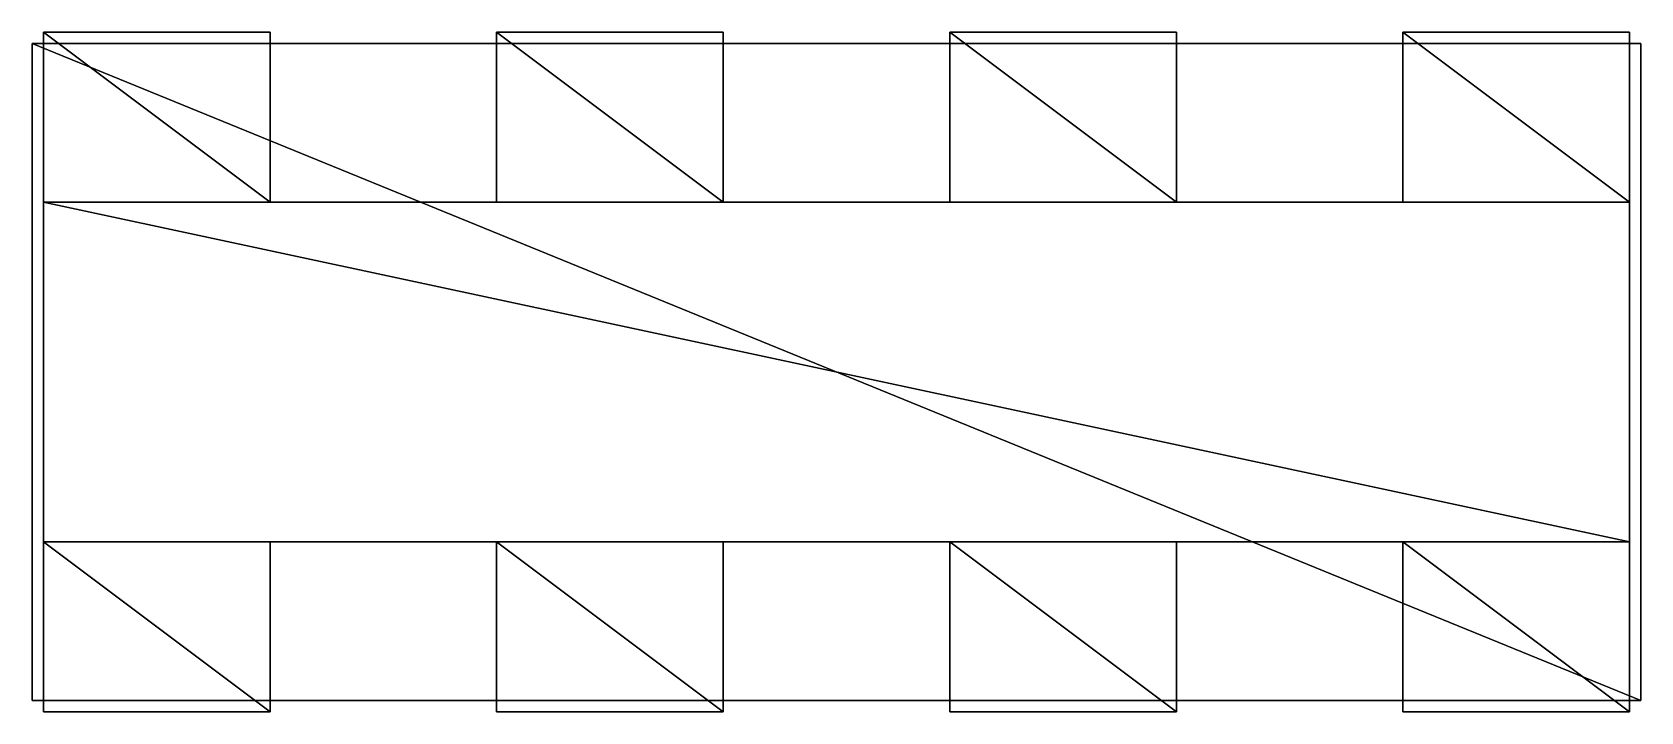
# Model space of a CAD drawing. Extents: x -0.71 to 0.71, y -0.3 to 0.3.
import ezdxf

# ---------------------------------------------------------------- set-up
doc = ezdxf.new("R2010")
doc.units = 0
for name, color, linetype in [('solidBody', 251, 'CONTINUOUS'), ('solidTop', 250, 'CONTINUOUS'), ('Triangle_Set', 255, 'CONTINUOUS'), ('Triangle_Set_ncl1_1', 255, 'CONTINUOUS'), ('Triangle_Set_ncl1_2', 255, 'CONTINUOUS'), ('Triangle_Set_ncl1_3', 255, 'CONTINUOUS'), ('Triangle_Set_ncl1_4', 255, 'CONTINUOUS'), ('Triangle_Set_ncl2_', 255, 'CONTINUOUS'), ('Triangle_Set_ncl2__ncl1_1', 255, 'CONTINUOUS'), ('Triangle_Set_ncl2__ncl1_2', 255, 'CONTINUOUS')]:
    doc.layers.add(name, color=color, linetype=linetype)

msp = doc.modelspace()

# ---------------------------------------------------------------- meshes
at = {"layer": 'solidBody', "color": 251}
mesh = msp.add_polyface(dxfattribs=at)
corners = [(-0.71, -0.29, 0.01), (-0.71, -0.29, 0.44), (-0.71, 0.29, 0.01), (-0.71, 0.29, 0.44), (0.71, -0.29, 0.01), (0.71, -0.29, 0.44), (0.71, 0.29, 0.44), (0.71, 0.29, 0.01)]
mesh.append_faces([[corners[k] for k in face] for face in [(2, 1, 0), (1, 2, 3), (5, 4, 1), (4, 0, 1), (1, 3, 5), (5, 3, 6), (7, 6, 3), (2, 7, 3), (2, 0, 4), (2, 4, 7), (5, 7, 4), (7, 5, 6)]], dxfattribs={"color": 251})
at = {"layer": 'solidTop', "color": 250}
mesh = msp.add_polyface(dxfattribs=at)
corners = [(-0.7, -0.15, 0.44), (-0.7, -0.15, 0.45), (-0.7, 0.15, 0.44), (-0.7, 0.15, 0.45), (0.7, -0.15, 0.44), (0.7, -0.15, 0.45), (0.7, 0.15, 0.45), (0.7, 0.15, 0.44)]
mesh.append_faces([[corners[k] for k in face] for face in [(2, 1, 0), (1, 2, 3), (5, 4, 1), (4, 0, 1), (1, 3, 5), (5, 3, 6), (7, 6, 3), (2, 7, 3), (2, 0, 4), (2, 4, 7), (5, 7, 4), (7, 5, 6)]], dxfattribs={"color": 250})
at = {"layer": 'Triangle_Set', "color": 255}
mesh = msp.add_polyface(dxfattribs=at)
corners = [(-0.7, 0.15), (-0.7, 0.15, 0.45), (-0.7, 0.3), (-0.7, 0.3, 0.45), (-0.5, 0.15), (-0.5, 0.15, 0.45), (-0.5, 0.3), (-0.5, 0.3, 0.45)]
mesh.append_faces([[corners[k] for k in face] for face in [(3, 1, 2), (1, 0, 2), (5, 7, 6), (4, 5, 6), (4, 0, 1), (4, 1, 5), (2, 6, 3), (3, 6, 7), (2, 0, 4), (2, 4, 6), (1, 3, 5), (5, 3, 7)]], dxfattribs={"color": 255})
at = {"layer": 'Triangle_Set_ncl1_1', "color": 255}
mesh = msp.add_polyface(dxfattribs=at)
corners = [(-0.7, -0.3), (-0.7, -0.3, 0.45), (-0.7, -0.15), (-0.7, -0.15, 0.45), (-0.5, -0.3), (-0.5, -0.3, 0.45), (-0.5, -0.15), (-0.5, -0.15, 0.45)]
mesh.append_faces([[corners[k] for k in face] for face in [(3, 1, 2), (1, 0, 2), (5, 7, 6), (4, 5, 6), (4, 0, 1), (4, 1, 5), (2, 6, 3), (3, 6, 7), (2, 0, 4), (2, 4, 6), (1, 3, 5), (5, 3, 7)]], dxfattribs={"color": 255})
at = {"layer": 'Triangle_Set_ncl1_2', "color": 255}
mesh = msp.add_polyface(dxfattribs=at)
corners = [(-0.3, -0.3), (-0.3, -0.3, 0.45), (-0.3, -0.15), (-0.3, -0.15, 0.45), (-0.1, -0.3), (-0.1, -0.3, 0.45), (-0.1, -0.15), (-0.1, -0.15, 0.45)]
mesh.append_faces([[corners[k] for k in face] for face in [(3, 1, 2), (1, 0, 2), (5, 7, 6), (4, 5, 6), (4, 0, 1), (4, 1, 5), (2, 6, 3), (3, 6, 7), (2, 0, 4), (2, 4, 6), (1, 3, 5), (5, 3, 7)]], dxfattribs={"color": 255})
at = {"layer": 'Triangle_Set_ncl1_3', "color": 255}
mesh = msp.add_polyface(dxfattribs=at)
corners = [(0.1, -0.3), (0.1, -0.3, 0.45), (0.1, -0.15), (0.1, -0.15, 0.45), (0.3, -0.3), (0.3, -0.3, 0.45), (0.3, -0.15), (0.3, -0.15, 0.45)]
mesh.append_faces([[corners[k] for k in face] for face in [(3, 1, 2), (1, 0, 2), (5, 7, 6), (4, 5, 6), (4, 0, 1), (4, 1, 5), (2, 6, 3), (3, 6, 7), (2, 0, 4), (2, 4, 6), (1, 3, 5), (5, 3, 7)]], dxfattribs={"color": 255})
at = {"layer": 'Triangle_Set_ncl1_4', "color": 255}
mesh = msp.add_polyface(dxfattribs=at)
corners = [(0.5, -0.3), (0.5, -0.3, 0.45), (0.5, -0.15), (0.5, -0.15, 0.45), (0.7, -0.3), (0.7, -0.3, 0.45), (0.7, -0.15), (0.7, -0.15, 0.45)]
mesh.append_faces([[corners[k] for k in face] for face in [(3, 1, 2), (1, 0, 2), (5, 7, 6), (4, 5, 6), (4, 0, 1), (4, 1, 5), (2, 6, 3), (3, 6, 7), (2, 0, 4), (2, 4, 6), (1, 3, 5), (5, 3, 7)]], dxfattribs={"color": 255})
at = {"layer": 'Triangle_Set_ncl2_', "color": 255}
mesh = msp.add_polyface(dxfattribs=at)
corners = [(-0.3, 0.15), (-0.3, 0.15, 0.45), (-0.3, 0.3), (-0.3, 0.3, 0.45), (-0.1, 0.15), (-0.1, 0.15, 0.45), (-0.1, 0.3), (-0.1, 0.3, 0.45)]
mesh.append_faces([[corners[k] for k in face] for face in [(3, 1, 2), (1, 0, 2), (5, 7, 6), (4, 5, 6), (4, 0, 1), (4, 1, 5), (2, 6, 3), (3, 6, 7), (2, 0, 4), (2, 4, 6), (1, 3, 5), (5, 3, 7)]], dxfattribs={"color": 255})
at = {"layer": 'Triangle_Set_ncl2__ncl1_1', "color": 255}
mesh = msp.add_polyface(dxfattribs=at)
corners = [(0.1, 0.15), (0.1, 0.15, 0.45), (0.1, 0.3), (0.1, 0.3, 0.45), (0.3, 0.15), (0.3, 0.15, 0.45), (0.3, 0.3), (0.3, 0.3, 0.45)]
mesh.append_faces([[corners[k] for k in face] for face in [(3, 1, 2), (1, 0, 2), (5, 7, 6), (4, 5, 6), (4, 0, 1), (4, 1, 5), (2, 6, 3), (3, 6, 7), (2, 0, 4), (2, 4, 6), (1, 3, 5), (5, 3, 7)]], dxfattribs={"color": 255})
at = {"layer": 'Triangle_Set_ncl2__ncl1_2', "color": 255}
mesh = msp.add_polyface(dxfattribs=at)
corners = [(0.5, 0.15), (0.5, 0.15, 0.45), (0.5, 0.3), (0.5, 0.3, 0.45), (0.7, 0.15), (0.7, 0.15, 0.45), (0.7, 0.3), (0.7, 0.3, 0.45)]
mesh.append_faces([[corners[k] for k in face] for face in [(3, 1, 2), (1, 0, 2), (5, 7, 6), (4, 5, 6), (4, 0, 1), (4, 1, 5), (2, 6, 3), (3, 6, 7), (2, 0, 4), (2, 4, 6), (1, 3, 5), (5, 3, 7)]], dxfattribs={"color": 255})

doc.saveas('drawing.dxf')
